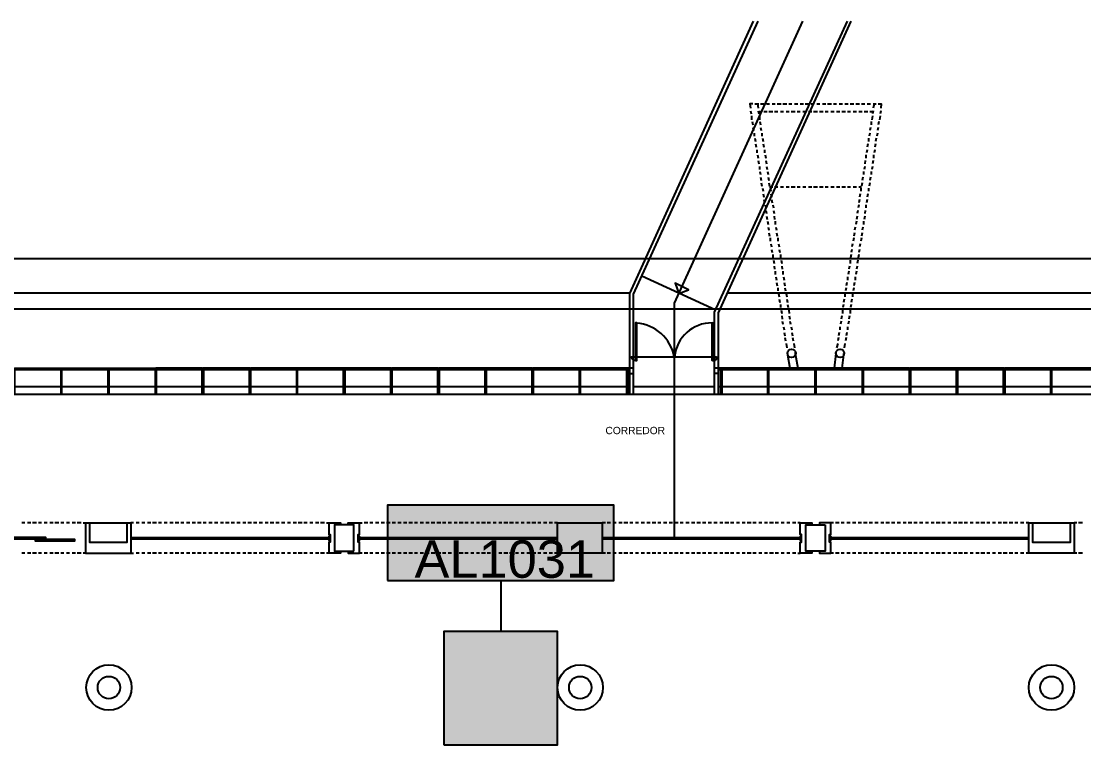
# Model space of a CAD drawing. Header units: inches. Extents: x 6 to 332, y 4 to 234.
# Drawn here: x 220.43 to 248.61, y 139.44 to 158.61 of the extents above; entities that cross this region are included whole.
import ezdxf

# ---------------------------------------------------------------- set-up
doc = ezdxf.new("R2010")
doc.units = ezdxf.units.IN
doc.header["$MEASUREMENT"] = 0
for name, color, linetype, true_color in [('PDF_BASE', 7, 'Continuous', 0x767676), ('PDF_COM_ALIMENTAÇÃO', 7, 'Continuous', 0xbe1e2d), ('PDF_Text', 7, 'Continuous', 0x767676)]:
    doc.layers.add(name, color=color, linetype=linetype, true_color=true_color)
doc.styles.add('PDF Arial', font='arial.ttf')

msp = doc.modelspace()

# ---------------------------------------------------------------- linework, layer by layer
at = {"layer": 'PDF_BASE', "lineweight": 25}
for points in [[(236.568, 148.719), (236.568, 151.394), (239.853, 158.608)], [(236.67, 148.719), (236.67, 151.377), (239.972, 158.608)], [(237.753, 144.909), (237.753, 151.14), (241.157, 158.608)], [(238.82, 148.719), (238.82, 150.903), (242.342, 158.608)], [(238.922, 148.719), (238.922, 150.886), (242.444, 158.608)], [(239.836, 156.423), (239.752, 156.423), (239.768, 156.305)], [(239.887, 156.423), (239.989, 156.423)], [(239.955, 156.423), (239.972, 156.305)], [(240.039, 156.423), (240.124, 156.423)], [(240.192, 156.423), (240.276, 156.423)], [(240.344, 156.423), (240.429, 156.423)], [(240.48, 156.423), (240.581, 156.423)], [(240.632, 156.423), (240.734, 156.423)], [(240.784, 156.423), (240.869, 156.423)], [(240.937, 156.423), (241.022, 156.423)], [(241.089, 156.423), (241.174, 156.423)], [(241.225, 156.423), (241.326, 156.423)], [(241.377, 156.423), (241.462, 156.423)], [(241.53, 156.423), (241.614, 156.423)], [(241.682, 156.423), (241.767, 156.423)], [(241.817, 156.423), (241.919, 156.423)], [(241.97, 156.423), (242.054, 156.423)], [(242.122, 156.423), (242.207, 156.423)], [(242.275, 156.423), (242.359, 156.423)], [(242.41, 156.423), (242.512, 156.423)], [(242.562, 156.423), (242.664, 156.423)], [(242.715, 156.423), (242.8, 156.423)], [(242.867, 156.423), (242.952, 156.423)], [(243.054, 156.423), (243.02, 156.305)], [(243.02, 156.423), (243.104, 156.423)], [(243.155, 156.423), (243.24, 156.423), (243.223, 156.305)], [(239.768, 156.237), (239.785, 156.152)], [(239.802, 156.102), (239.802, 156)], [(239.972, 156.237), (239.989, 156.152)], [(239.989, 156.22), (240.056, 156.22)], [(240.006, 156.102), (240.006, 156)], [(240.124, 156.22), (240.209, 156.22)], [(240.26, 156.22), (240.361, 156.22)], [(240.412, 156.22), (240.497, 156.22)], [(240.564, 156.22), (240.649, 156.22)], [(240.717, 156.22), (240.801, 156.22)], [(240.852, 156.22), (240.954, 156.22)], [(241.005, 156.22), (241.089, 156.22)], [(241.157, 156.22), (241.242, 156.22)], [(241.309, 156.22), (241.394, 156.22)], [(241.445, 156.22), (241.546, 156.22)], [(241.597, 156.22), (241.699, 156.22)], [(241.75, 156.22), (241.834, 156.22)], [(241.902, 156.22), (241.987, 156.22)], [(242.054, 156.22), (242.139, 156.22)], [(242.19, 156.22), (242.292, 156.22)], [(242.342, 156.22), (242.427, 156.22)], [(242.495, 156.22), (242.579, 156.22)], [(242.647, 156.22), (242.732, 156.22)], [(242.783, 156.22), (242.884, 156.22)], [(242.935, 156.22), (243.02, 156.22)], [(243.003, 156.102), (242.986, 156)], [(243.02, 156.237), (243.003, 156.152)], [(243.206, 156.102), (243.189, 156)], [(243.223, 156.237), (243.206, 156.152)], [(239.819, 155.949), (239.836, 155.864)], [(239.836, 155.797), (239.853, 155.712)], [(240.022, 155.949), (240.039, 155.864)], [(240.039, 155.797), (240.056, 155.712)], [(242.952, 155.797), (242.935, 155.712)], [(242.969, 155.949), (242.969, 155.864)], [(243.155, 155.797), (243.138, 155.712)], [(243.172, 155.949), (243.155, 155.864)], [(239.87, 155.644), (239.87, 155.56)], [(240.073, 155.644), (240.073, 155.56)], [(242.935, 155.644), (242.918, 155.56)], [(243.138, 155.644), (243.121, 155.56)], [(239.887, 155.509), (239.904, 155.424)], [(239.904, 155.356), (239.921, 155.272)], [(240.09, 155.509), (240.107, 155.424)], [(240.107, 155.356), (240.124, 155.272)], [(242.884, 155.356), (242.867, 155.272)], [(242.901, 155.509), (242.901, 155.424)], [(243.087, 155.356), (243.07, 155.272)], [(243.104, 155.509), (243.087, 155.424)], [(239.938, 155.204), (239.938, 155.119)], [(239.955, 155.069), (239.972, 154.984)], [(240.141, 155.204), (240.141, 155.119)], [(240.158, 155.069), (240.175, 154.984)], [(242.833, 155.069), (242.833, 154.984)], [(242.867, 155.204), (242.85, 155.119)], [(243.037, 155.069), (243.037, 154.984)], [(243.07, 155.204), (243.054, 155.119)], [(239.972, 154.916), (239.989, 154.832)], [(240.006, 154.764), (240.006, 154.679)], [(240.175, 154.916), (240.192, 154.832)], [(240.192, 154.764), (240.209, 154.679)], [(242.8, 154.764), (242.783, 154.679)], [(242.816, 154.916), (242.8, 154.832)], [(243.003, 154.764), (242.986, 154.679)], [(243.02, 154.916), (243.003, 154.832)], [(240.022, 154.628), (240.039, 154.544)], [(240.039, 154.476), (240.056, 154.391)], [(240.226, 154.628), (240.243, 154.544)], [(240.243, 154.476), (240.26, 154.391)], [(242.749, 154.476), (242.732, 154.391)], [(242.766, 154.628), (242.766, 154.544)], [(242.952, 154.476), (242.935, 154.391)], [(242.969, 154.628), (242.969, 154.544)], [(240.056, 154.324), (240.073, 154.239)], [(240.09, 154.188), (240.107, 154.103)], [(240.26, 154.324), (240.276, 154.239)], [(240.276, 154.222), (240.361, 154.222)], [(240.293, 154.188), (240.31, 154.103)], [(240.412, 154.222), (240.497, 154.222)], [(240.564, 154.222), (240.649, 154.222)], [(240.717, 154.222), (240.801, 154.222)], [(240.852, 154.222), (240.954, 154.222)], [(241.005, 154.222), (241.089, 154.222)], [(241.157, 154.222), (241.242, 154.222)], [(241.309, 154.222), (241.394, 154.222)], [(241.445, 154.222), (241.546, 154.222)], [(241.597, 154.222), (241.699, 154.222)], [(241.75, 154.222), (241.834, 154.222)], [(241.902, 154.222), (241.987, 154.222)], [(242.054, 154.222), (242.139, 154.222)], [(242.19, 154.222), (242.292, 154.222)], [(242.342, 154.222), (242.427, 154.222)], [(242.495, 154.222), (242.579, 154.222)], [(242.647, 154.222), (242.715, 154.222)], [(242.698, 154.188), (242.698, 154.103)], [(242.732, 154.324), (242.715, 154.239)], [(242.901, 154.188), (242.901, 154.103)], [(242.935, 154.324), (242.918, 154.239)], [(240.107, 154.036), (240.124, 153.951)], [(240.124, 153.883), (240.141, 153.799)], [(240.31, 154.036), (240.327, 153.951)], [(240.327, 153.883), (240.344, 153.799)], [(242.664, 153.883), (242.647, 153.799)], [(242.681, 154.036), (242.664, 153.951)], [(242.867, 153.883), (242.85, 153.799)], [(242.884, 154.036), (242.867, 153.951)], [(240.158, 153.748), (240.175, 153.663)], [(240.175, 153.595), (240.192, 153.511)], [(240.361, 153.748), (240.378, 153.663)], [(240.378, 153.595), (240.395, 153.511)], [(242.613, 153.595), (242.596, 153.511)], [(242.647, 153.748), (242.63, 153.663)], [(242.816, 153.595), (242.8, 153.511)], [(242.833, 153.748), (242.833, 153.663)], [(240.192, 153.443), (240.209, 153.358)], [(240.226, 153.308), (240.243, 153.223)], [(240.395, 153.443), (240.412, 153.358)], [(240.429, 153.308), (240.429, 153.223)], [(242.579, 153.308), (242.562, 153.223)], [(242.596, 153.443), (242.579, 153.358)], [(242.766, 153.308), (242.766, 153.223)], [(242.8, 153.443), (242.783, 153.358)], [(240.243, 153.155), (240.26, 153.07)], [(240.26, 153.003), (240.276, 152.918)], [(240.446, 153.155), (240.463, 153.07)], [(240.463, 153.003), (240.48, 152.918)], [(242.529, 153.003), (242.512, 152.918)], [(242.546, 153.155), (242.529, 153.07)], [(242.732, 153.003), (242.715, 152.918)], [(242.749, 153.155), (242.732, 153.07)], [(240.293, 152.867), (240.293, 152.783)], [(240.31, 152.715), (240.327, 152.63)], [(240.497, 152.867), (240.497, 152.783)], [(240.514, 152.715), (240.53, 152.63)], [(242.478, 152.715), (242.461, 152.63)], [(242.512, 152.867), (242.495, 152.783)], [(242.681, 152.715), (242.664, 152.63)], [(242.715, 152.867), (242.698, 152.783)], [(240.327, 152.562), (240.344, 152.478)], [(240.361, 152.427), (240.361, 152.342)], [(240.53, 152.562), (240.547, 152.478)], [(240.564, 152.427), (240.564, 152.342)], [(242.444, 152.427), (242.427, 152.342)], [(242.461, 152.562), (242.444, 152.478)], [(242.647, 152.427), (242.63, 152.342)], [(242.664, 152.562), (242.647, 152.478)], [(29.204, 152.325), (104.015, 152.325), (166.499, 152.325), (228.999, 152.325), (303.793, 152.325)], [(240.378, 152.275), (240.395, 152.19)], [(240.581, 152.275), (240.598, 152.19)], [(242.41, 152.275), (242.41, 152.19)], [(242.613, 152.275), (242.596, 152.19)], [(238.854, 150.954), (236.89, 151.851)], [(240.395, 152.122), (240.412, 152.038)], [(240.429, 151.987), (240.429, 151.902)], [(240.598, 152.122), (240.615, 152.038)], [(240.632, 151.987), (240.632, 151.902)], [(242.376, 151.987), (242.359, 151.902)], [(242.393, 152.122), (242.376, 152.038)], [(242.579, 151.987), (242.562, 151.902)], [(242.596, 152.122), (242.579, 152.038)], [(240.446, 151.834), (240.463, 151.75)], [(240.463, 151.682), (240.48, 151.597)], [(240.649, 151.834), (240.666, 151.75)], [(240.666, 151.682), (240.683, 151.597)], [(242.325, 151.682), (242.308, 151.597)], [(242.342, 151.834), (242.342, 151.75)], [(242.529, 151.682), (242.512, 151.597)], [(242.546, 151.834), (242.546, 151.75)], [(212.675, 151.411), (228.999, 151.411), (236.568, 151.411)], [(239.176, 151.411), (275.311, 151.411)], [(240.497, 151.546), (240.497, 151.462)], [(240.514, 151.394), (240.53, 151.309)], [(240.683, 151.546), (240.7, 151.462)], [(240.717, 151.394), (240.734, 151.309)], [(242.275, 151.394), (242.275, 151.309)], [(242.308, 151.546), (242.292, 151.462)], [(242.478, 151.394), (242.478, 151.309)], [(242.512, 151.546), (242.495, 151.462)], [(240.53, 151.242), (240.547, 151.157)], [(240.564, 151.106), (240.564, 151.022)], [(240.734, 151.242), (240.751, 151.157)], [(240.751, 151.106), (240.768, 151.022)], [(242.241, 151.106), (242.224, 151.022)], [(242.258, 151.242), (242.241, 151.157)], [(242.444, 151.106), (242.427, 151.022)], [(242.461, 151.242), (242.444, 151.157)], [(104.015, 150.988), (166.499, 150.988), (228.999, 150.988), (303.793, 150.988)], [(240.581, 150.954), (240.598, 150.869)], [(240.598, 150.801), (240.615, 150.717)], [(240.784, 150.954), (240.801, 150.869)], [(240.801, 150.801), (240.818, 150.717)], [(242.19, 150.801), (242.173, 150.717)], [(242.207, 150.954), (242.207, 150.869)], [(242.393, 150.801), (242.376, 150.717)], [(242.41, 150.954), (242.41, 150.869)], [(240.615, 150.666), (240.632, 150.581)], [(240.649, 150.514), (240.666, 150.429)], [(240.818, 150.666), (240.835, 150.581)], [(240.852, 150.514), (240.869, 150.429)], [(242.139, 150.514), (242.139, 150.429)], [(242.173, 150.666), (242.156, 150.581)], [(242.342, 150.514), (242.342, 150.429)], [(242.376, 150.666), (242.359, 150.581)], [(240.666, 150.361), (240.683, 150.277)], [(240.683, 150.226), (240.7, 150.141)], [(240.869, 150.361), (240.886, 150.277)], [(240.886, 150.226), (240.903, 150.141)], [(242.105, 150.226), (242.088, 150.141)], [(242.122, 150.361), (242.105, 150.277)], [(242.308, 150.226), (242.292, 150.141)], [(242.325, 150.361), (242.308, 150.277)], [(240.717, 150.073), (240.734, 149.955)], [(240.92, 150.073), (240.937, 149.955)], [(242.088, 150.073), (242.054, 149.955)], [(242.275, 150.073), (242.258, 149.955)], [(236.754, 149.718), (238.752, 149.718)], [(238.786, 149.718), (238.871, 149.718)], [(240.751, 149.802), (240.751, 149.769), (240.818, 149.413)], [(240.954, 149.836), (240.954, 149.802), (241.022, 149.413)], [(242.038, 149.836), (242.038, 149.802), (241.987, 149.413)], [(242.241, 149.802), (242.241, 149.769), (242.19, 149.413)], [(212.675, 149.379), (229.016, 149.379), (229.016, 148.719), (166.482, 148.719), (166.482, 149.379), (175.321, 149.379)], [(220.261, 148.719), (220.261, 149.379), (220.261, 149.413), (221.498, 149.413), (221.498, 149.379), (221.498, 149.413), (222.751, 149.413), (222.751, 149.379), (222.751, 149.413), (223.987, 149.413), (223.987, 149.379), (223.987, 148.719)], [(221.481, 149.379), (221.481, 148.719)], [(221.514, 148.719), (221.514, 149.379)], [(222.734, 149.379), (222.734, 148.719)], [(222.768, 148.719), (222.768, 149.379)], [(225.24, 149.379), (225.24, 149.413), (224.004, 149.413), (224.004, 149.379)], [(224.021, 148.719), (224.021, 149.379)], [(225.223, 149.379), (225.223, 148.719)], [(226.493, 149.379), (226.493, 149.413), (225.257, 149.413), (225.257, 149.379)], [(225.274, 148.719), (225.274, 149.379)], [(226.476, 149.379), (226.476, 148.719)], [(230.235, 148.719), (230.235, 149.379), (230.235, 149.413), (228.999, 149.413), (228.999, 149.379), (228.999, 149.413), (227.746, 149.413), (227.746, 149.379), (227.746, 149.413), (226.51, 149.413), (226.51, 149.379), (226.51, 148.719)], [(227.729, 149.379), (227.729, 148.719)], [(227.763, 148.719), (227.763, 149.379)], [(303.793, 148.719), (228.982, 148.719), (228.982, 149.379), (236.568, 149.379)], [(228.982, 148.719), (228.982, 149.379)], [(231.488, 149.379), (231.488, 149.413), (230.252, 149.413), (230.252, 149.379)], [(230.269, 148.719), (230.269, 149.379)], [(231.471, 149.379), (231.471, 148.719)], [(232.741, 149.379), (232.741, 149.413), (231.505, 149.413), (231.505, 149.379)], [(231.522, 148.719), (231.522, 149.379)], [(232.724, 149.379), (232.724, 148.719)], [(233.994, 149.379), (233.994, 149.413), (232.758, 149.413), (232.758, 149.379)], [(232.775, 148.719), (232.775, 149.379)], [(233.977, 149.379), (233.977, 148.719)], [(236.67, 149.413), (235.247, 149.413), (235.247, 149.379), (235.247, 149.413), (234.011, 149.413), (234.011, 149.379), (234.011, 148.719)], [(235.23, 149.379), (235.23, 148.719)], [(235.264, 148.719), (235.264, 149.379)], [(236.483, 149.379), (236.483, 148.719)], [(236.5, 149.379), (236.5, 149.413), (236.5, 149.379)], [(236.517, 148.719), (236.517, 149.379)], [(238.99, 149.379), (238.99, 149.413), (238.82, 149.413)], [(238.922, 149.379), (275.311, 149.379)], [(238.973, 149.379), (238.973, 148.719)], [(243.985, 148.719), (243.985, 149.379), (243.985, 149.413), (242.749, 149.413), (242.749, 149.379), (242.749, 149.413), (241.496, 149.413), (241.496, 149.379), (241.496, 149.413), (239.006, 149.413), (239.006, 149.379)], [(239.023, 148.719), (239.023, 149.379)], [(240.226, 149.379), (240.226, 148.719)], [(240.26, 148.719), (240.26, 149.379)], [(241.479, 149.379), (241.479, 148.719)], [(241.513, 148.719), (241.513, 149.379)], [(242.732, 149.379), (242.732, 148.719)], [(242.766, 148.719), (242.766, 149.379)], [(245.238, 149.379), (245.238, 149.413), (244.002, 149.413), (244.002, 149.379)], [(244.019, 148.719), (244.019, 149.379)], [(245.221, 149.379), (245.221, 148.719)], [(246.491, 149.379), (246.491, 149.413), (245.255, 149.413), (245.255, 149.379)], [(245.272, 148.719), (245.272, 149.379)], [(246.474, 149.379), (246.474, 148.719)], [(248.997, 149.379), (248.997, 149.413), (246.508, 149.413), (246.508, 149.379)], [(246.525, 148.719), (246.525, 149.379)], [(247.727, 149.379), (247.727, 148.719)], [(247.761, 148.719), (247.761, 149.379)], [(221.514, 149.277), (221.481, 149.277)], [(222.768, 149.277), (222.734, 149.277)], [(224.021, 149.277), (223.987, 149.277)], [(225.274, 149.277), (225.223, 149.277)], [(226.51, 149.277), (226.476, 149.277)], [(227.763, 149.277), (227.729, 149.277)], [(230.269, 149.277), (230.235, 149.277)], [(231.522, 149.277), (231.471, 149.277)], [(232.775, 149.277), (232.724, 149.277)], [(234.011, 149.277), (233.977, 149.277)], [(235.264, 149.277), (235.23, 149.277)], [(236.517, 149.277), (236.483, 149.277)], [(236.568, 149.277), (236.67, 149.277)], [(238.922, 149.277), (238.82, 149.277)], [(239.023, 149.277), (238.973, 149.277)], [(240.26, 149.277), (240.226, 149.277)], [(241.513, 149.277), (241.479, 149.277)], [(242.766, 149.277), (242.732, 149.277)], [(244.019, 149.277), (243.985, 149.277)], [(245.272, 149.277), (245.221, 149.277)], [(246.525, 149.277), (246.474, 149.277)], [(247.761, 149.277), (247.727, 149.277)], [(221.481, 148.922), (220.261, 148.922)], [(222.734, 148.922), (221.514, 148.922)], [(223.987, 148.922), (222.768, 148.922)], [(225.223, 148.922), (224.021, 148.922)], [(226.476, 148.922), (225.274, 148.922)], [(227.729, 148.922), (226.51, 148.922)], [(228.982, 148.922), (227.763, 148.922)], [(230.235, 148.922), (229.016, 148.922)], [(231.471, 148.922), (230.269, 148.922)], [(232.724, 148.922), (231.522, 148.922)], [(233.977, 148.922), (232.775, 148.922)], [(235.23, 148.922), (234.011, 148.922)], [(236.483, 148.922), (235.264, 148.922)], [(236.568, 148.922), (236.517, 148.922)], [(238.82, 148.922), (236.67, 148.922)], [(238.973, 148.922), (238.922, 148.922)], [(240.226, 148.922), (239.023, 148.922)], [(241.479, 148.922), (240.26, 148.922)], [(242.732, 148.922), (241.513, 148.922)], [(243.985, 148.922), (242.766, 148.922)], [(245.221, 148.922), (244.019, 148.922)], [(246.474, 148.922), (245.272, 148.922)], [(247.727, 148.922), (246.525, 148.922)], [(248.98, 148.922), (247.761, 148.922)], [(220.532, 145.315), (220.448, 145.315)], [(220.685, 145.315), (220.6, 145.315)], [(220.837, 145.315), (220.736, 145.315)], [(220.973, 145.315), (220.888, 145.315)], [(221.125, 145.315), (221.04, 145.315)], [(221.277, 145.315), (221.193, 145.315)], [(221.43, 145.315), (221.328, 145.315)], [(221.565, 145.315), (221.481, 145.315)], [(221.718, 145.315), (221.633, 145.315)], [(221.87, 145.315), (221.785, 145.315)], [(222.022, 145.315), (221.921, 145.315)], [(222.073, 145.315), (222.141, 145.315), (222.141, 144.519), (223.343, 144.519), (223.411, 144.519)], [(222.141, 145.315), (223.343, 145.315), (223.343, 144.519)], [(222.243, 145.315), (222.243, 144.807), (223.242, 144.807), (223.242, 145.315)], [(223.411, 145.315), (223.343, 145.315)], [(223.563, 145.315), (223.479, 145.315)], [(223.716, 145.315), (223.631, 145.315)], [(223.868, 145.315), (223.784, 145.315)], [(224.021, 145.315), (223.919, 145.315)], [(224.156, 145.315), (224.071, 145.315)], [(224.308, 145.315), (224.224, 145.315)], [(224.461, 145.315), (224.376, 145.315)], [(224.613, 145.315), (224.512, 145.315)], [(224.749, 145.315), (224.664, 145.315)], [(224.901, 145.315), (224.816, 145.315)], [(225.054, 145.315), (224.969, 145.315)], [(225.206, 145.315), (225.104, 145.315)], [(225.341, 145.315), (225.257, 145.315)], [(225.494, 145.315), (225.409, 145.315)], [(225.646, 145.315), (225.562, 145.315)], [(225.799, 145.315), (225.714, 145.315)], [(225.951, 145.315), (225.849, 145.315)], [(226.086, 145.315), (226.002, 145.315)], [(226.239, 145.315), (226.154, 145.315)], [(226.391, 145.315), (226.307, 145.315)], [(226.544, 145.315), (226.442, 145.315)], [(226.679, 145.315), (226.594, 145.315)], [(226.832, 145.315), (226.747, 145.315)], [(226.984, 145.315), (226.899, 145.315)], [(227.136, 145.315), (227.035, 145.315)], [(227.272, 145.315), (227.187, 145.315)], [(227.424, 145.315), (227.339, 145.315)], [(227.577, 145.315), (227.492, 145.315)], [(227.729, 145.315), (227.644, 145.315)], [(227.881, 145.315), (227.78, 145.315)], [(228.017, 145.315), (227.932, 145.315)], [(228.169, 145.315), (228.085, 145.315)], [(228.322, 145.315), (228.237, 145.315)], [(228.474, 145.315), (228.372, 145.315)], [(228.525, 145.315), (228.593, 145.315), (228.593, 145.01), (228.626, 145.01), (228.626, 144.807), (228.593, 144.807), (228.593, 144.519), (228.525, 144.519)], [(228.593, 145.315), (228.897, 145.315), (228.897, 145.264)], [(229.101, 145.264), (229.101, 145.315), (229.405, 145.315)], [(229.473, 144.519), (229.405, 144.519), (229.405, 144.807), (229.371, 144.807), (229.371, 145.01), (229.405, 145.01), (229.405, 145.315), (229.473, 145.315)], [(229.625, 145.315), (229.524, 145.315)], [(229.761, 145.315), (229.676, 145.315)], [(229.913, 145.315), (229.829, 145.315)], [(230.066, 145.315), (229.981, 145.315)], [(230.218, 145.315), (230.117, 145.315)], [(230.354, 145.315), (230.269, 145.315)], [(230.506, 145.315), (230.421, 145.315)], [(230.658, 145.315), (230.574, 145.315)], [(230.811, 145.315), (230.709, 145.315)], [(230.946, 145.315), (230.862, 145.315)], [(231.099, 145.315), (231.014, 145.315)], [(231.251, 145.315), (231.166, 145.315)], [(231.403, 145.315), (231.302, 145.315)], [(231.556, 145.315), (231.454, 145.315)], [(231.691, 145.315), (231.607, 145.315)], [(231.844, 145.315), (231.759, 145.315)], [(231.996, 145.315), (231.911, 145.315)], [(232.149, 145.315), (232.047, 145.315)], [(232.284, 145.315), (232.199, 145.315)], [(232.436, 145.315), (232.352, 145.315)], [(232.589, 145.315), (232.504, 145.315)], [(232.741, 145.315), (232.64, 145.315)], [(232.877, 145.315), (232.792, 145.315)], [(233.029, 145.315), (232.944, 145.315)], [(233.181, 145.315), (233.097, 145.315)], [(233.334, 145.315), (233.232, 145.315)], [(233.486, 145.315), (233.385, 145.315)], [(233.622, 145.315), (233.537, 145.315)], [(233.774, 145.315), (233.689, 145.315)], [(233.927, 145.315), (233.842, 145.315)], [(234.079, 145.315), (233.977, 145.315)], [(234.214, 145.315), (234.13, 145.315)], [(234.367, 145.315), (234.282, 145.315)], [(234.519, 145.315), (234.435, 145.315)], [(235.925, 145.315), (235.84, 145.315), (235.84, 144.519), (234.655, 144.519), (234.57, 144.519)], [(234.655, 144.519), (234.655, 145.315), (234.57, 145.315)], [(234.655, 145.315), (235.84, 145.315)], [(236.06, 145.315), (235.975, 145.315)], [(236.212, 145.315), (236.128, 145.315)], [(236.365, 145.315), (236.28, 145.315)], [(236.517, 145.315), (236.416, 145.315)], [(236.653, 145.315), (236.568, 145.315)], [(236.805, 145.315), (236.72, 145.315)], [(236.958, 145.315), (236.873, 145.315)], [(237.11, 145.315), (237.025, 145.315)], [(237.262, 145.315), (237.161, 145.315)], [(237.398, 145.315), (237.313, 145.315)], [(237.55, 145.315), (237.466, 145.315)], [(237.703, 145.315), (237.618, 145.315)], [(237.855, 145.315), (237.753, 145.315)], [(237.99, 145.315), (237.906, 145.315)], [(238.143, 145.315), (238.058, 145.315)], [(238.295, 145.315), (238.211, 145.315)], [(238.448, 145.315), (238.346, 145.315)], [(238.583, 145.315), (238.498, 145.315)], [(238.736, 145.315), (238.651, 145.315)], [(238.888, 145.315), (238.803, 145.315)], [(239.04, 145.315), (238.956, 145.315)], [(239.193, 145.315), (239.091, 145.315)], [(239.328, 145.315), (239.244, 145.315)], [(239.481, 145.315), (239.396, 145.315)], [(239.633, 145.315), (239.548, 145.315)], [(239.785, 145.315), (239.684, 145.315)], [(239.921, 145.315), (239.836, 145.315)], [(240.073, 145.315), (239.989, 145.315)], [(240.226, 145.315), (240.141, 145.315)], [(240.378, 145.315), (240.276, 145.315)], [(240.514, 145.315), (240.429, 145.315)], [(240.666, 145.315), (240.581, 145.315)], [(240.818, 145.315), (240.734, 145.315)], [(240.971, 145.315), (240.886, 145.315)], [(241.022, 144.519), (241.089, 144.519), (241.089, 144.807), (241.123, 144.807), (241.123, 145.01), (241.089, 145.01), (241.089, 145.315), (241.022, 145.315)], [(241.089, 145.315), (241.394, 145.315), (241.394, 145.264)], [(241.97, 145.315), (241.902, 145.315), (241.597, 145.315), (241.597, 145.264)], [(241.97, 144.519), (241.902, 144.519), (241.902, 144.807), (241.868, 144.807), (241.868, 145.01), (241.902, 145.01), (241.902, 145.315)], [(242.122, 145.315), (242.021, 145.315)], [(242.258, 145.315), (242.173, 145.315)], [(242.41, 145.315), (242.325, 145.315)], [(242.562, 145.315), (242.478, 145.315)], [(242.715, 145.315), (242.63, 145.315)], [(242.867, 145.315), (242.766, 145.315)], [(243.003, 145.315), (242.918, 145.315)], [(243.155, 145.315), (243.07, 145.315)], [(243.308, 145.315), (243.223, 145.315)], [(243.46, 145.315), (243.358, 145.315)], [(243.595, 145.315), (243.511, 145.315)], [(243.748, 145.315), (243.663, 145.315)], [(243.9, 145.315), (243.816, 145.315)], [(244.053, 145.315), (243.951, 145.315)], [(244.188, 145.315), (244.103, 145.315)], [(244.34, 145.315), (244.256, 145.315)], [(244.493, 145.315), (244.408, 145.315)], [(244.645, 145.315), (244.561, 145.315)], [(244.798, 145.315), (244.696, 145.315)], [(244.933, 145.315), (244.848, 145.315)], [(245.085, 145.315), (245.001, 145.315)], [(245.238, 145.315), (245.153, 145.315)], [(245.39, 145.315), (245.289, 145.315)], [(245.526, 145.315), (245.441, 145.315)], [(245.678, 145.315), (245.593, 145.315)], [(245.831, 145.315), (245.746, 145.315)], [(245.983, 145.315), (245.881, 145.315)], [(246.118, 145.315), (246.034, 145.315)], [(246.271, 145.315), (246.186, 145.315)], [(246.423, 145.315), (246.339, 145.315)], [(246.576, 145.315), (246.474, 145.315)], [(246.728, 145.315), (246.626, 145.315)], [(246.863, 145.315), (246.779, 145.315)], [(247.016, 145.315), (246.931, 145.315)], [(248.421, 145.315), (248.354, 145.315), (248.354, 144.519), (247.151, 144.519), (247.084, 144.519)], [(247.151, 144.519), (247.151, 145.315), (247.084, 145.315)], [(247.151, 145.315), (248.354, 145.315)], [(247.253, 145.315), (247.253, 144.807), (248.252, 144.807), (248.252, 145.315)], [(248.574, 145.315), (248.472, 145.315)], [(216.892, 144.892), (221.091, 144.892), (221.091, 144.926), (216.892, 144.926)], [(223.343, 144.926), (228.593, 144.926)], [(223.343, 144.892), (228.593, 144.892)], [(224.41, 144.926), (224.41, 144.892)], [(225.46, 144.926), (225.46, 144.892)], [(226.51, 144.926), (226.51, 144.892)], [(227.577, 144.926), (227.577, 144.892)], [(228.626, 144.959), (228.593, 144.959), (228.593, 144.858), (228.626, 144.858)], [(229.371, 144.959), (229.405, 144.959), (229.405, 144.858), (229.371, 144.858)], [(229.405, 144.926), (234.655, 144.926)], [(229.405, 144.892), (234.655, 144.892)], [(230.421, 144.926), (230.421, 144.892)], [(231.471, 144.926), (231.471, 144.892)], [(232.538, 144.926), (232.538, 144.892)], [(233.588, 144.926), (233.588, 144.892)], [(235.84, 144.926), (241.089, 144.926)], [(235.84, 144.892), (241.089, 144.892)], [(236.907, 144.926), (236.907, 144.892)], [(237.957, 144.926), (237.957, 144.892)], [(239.023, 144.926), (239.023, 144.892)], [(240.073, 144.926), (240.073, 144.892)], [(241.123, 144.959), (241.089, 144.959), (241.089, 144.858), (241.123, 144.858)], [(241.868, 144.959), (241.902, 144.959), (241.902, 144.858), (241.868, 144.858)], [(241.902, 144.926), (247.151, 144.926)], [(241.902, 144.892), (247.151, 144.892)], [(242.918, 144.926), (242.918, 144.892)], [(243.985, 144.926), (243.985, 144.892)], [(245.035, 144.926), (245.035, 144.892)], [(246.085, 144.926), (246.085, 144.892)], [(228.897, 144.57), (228.897, 144.519), (228.593, 144.519)], [(229.101, 144.57), (229.101, 144.519), (229.405, 144.519)], [(241.394, 144.57), (241.394, 144.519), (241.089, 144.519)], [(241.597, 144.57), (241.597, 144.519), (241.902, 144.519)], [(220.532, 144.519), (220.448, 144.519)], [(220.685, 144.519), (220.6, 144.519)], [(220.837, 144.519), (220.736, 144.519)], [(220.973, 144.519), (220.888, 144.519)], [(221.125, 144.519), (221.04, 144.519)], [(221.277, 144.519), (221.193, 144.519)], [(221.43, 144.519), (221.328, 144.519)], [(221.565, 144.519), (221.481, 144.519)], [(221.718, 144.519), (221.633, 144.519)], [(221.87, 144.519), (221.785, 144.519)], [(222.022, 144.519), (221.921, 144.519)], [(222.141, 144.519), (222.073, 144.519)], [(223.563, 144.519), (223.479, 144.519)], [(223.716, 144.519), (223.631, 144.519)], [(223.868, 144.519), (223.784, 144.519)], [(224.021, 144.519), (223.919, 144.519)], [(224.156, 144.519), (224.071, 144.519)], [(224.308, 144.519), (224.224, 144.519)], [(224.461, 144.519), (224.376, 144.519)], [(224.613, 144.519), (224.512, 144.519)], [(224.749, 144.519), (224.664, 144.519)], [(224.901, 144.519), (224.816, 144.519)], [(225.054, 144.519), (224.969, 144.519)], [(225.206, 144.519), (225.104, 144.519)], [(225.341, 144.519), (225.257, 144.519)], [(225.494, 144.519), (225.409, 144.519)], [(225.646, 144.519), (225.562, 144.519)], [(225.799, 144.519), (225.714, 144.519)], [(225.951, 144.519), (225.849, 144.519)], [(226.086, 144.519), (226.002, 144.519)], [(226.239, 144.519), (226.154, 144.519)], [(226.391, 144.519), (226.307, 144.519)], [(226.544, 144.519), (226.442, 144.519)], [(226.679, 144.519), (226.594, 144.519)], [(226.832, 144.519), (226.747, 144.519)], [(226.984, 144.519), (226.899, 144.519)], [(227.136, 144.519), (227.035, 144.519)], [(227.272, 144.519), (227.187, 144.519)], [(227.424, 144.519), (227.339, 144.519)], [(227.577, 144.519), (227.492, 144.519)], [(227.729, 144.519), (227.644, 144.519)], [(227.881, 144.519), (227.78, 144.519)], [(228.017, 144.519), (227.932, 144.519)], [(228.169, 144.519), (228.085, 144.519)], [(228.322, 144.519), (228.237, 144.519)], [(228.474, 144.519), (228.372, 144.519)], [(229.625, 144.519), (229.524, 144.519)], [(229.761, 144.519), (229.676, 144.519)], [(229.913, 144.519), (229.829, 144.519)], [(230.066, 144.519), (229.981, 144.519)], [(230.218, 144.519), (230.117, 144.519)], [(230.354, 144.519), (230.269, 144.519)], [(230.506, 144.519), (230.421, 144.519)], [(230.658, 144.519), (230.574, 144.519)], [(230.811, 144.519), (230.709, 144.519)], [(230.946, 144.519), (230.862, 144.519)], [(231.099, 144.519), (231.014, 144.519)], [(231.251, 144.519), (231.166, 144.519)], [(231.403, 144.519), (231.302, 144.519)], [(231.556, 144.519), (231.454, 144.519)], [(231.691, 144.519), (231.607, 144.519)], [(231.844, 144.519), (231.759, 144.519)], [(231.996, 144.519), (231.911, 144.519)], [(232.149, 144.519), (232.047, 144.519)], [(232.284, 144.519), (232.199, 144.519)], [(232.436, 144.519), (232.352, 144.519)], [(232.589, 144.519), (232.504, 144.519)], [(232.741, 144.519), (232.64, 144.519)], [(232.877, 144.519), (232.792, 144.519)], [(233.029, 144.519), (232.944, 144.519)], [(233.181, 144.519), (233.097, 144.519)], [(233.334, 144.519), (233.232, 144.519)], [(233.486, 144.519), (233.385, 144.519)], [(233.622, 144.519), (233.537, 144.519)], [(233.774, 144.519), (233.689, 144.519)], [(233.927, 144.519), (233.842, 144.519)], [(234.079, 144.519), (233.977, 144.519)], [(234.214, 144.519), (234.13, 144.519)], [(234.367, 144.519), (234.282, 144.519)], [(234.519, 144.519), (234.435, 144.519)], [(235.925, 144.519), (235.84, 144.519)], [(236.06, 144.519), (235.975, 144.519)], [(236.212, 144.519), (236.128, 144.519)], [(236.365, 144.519), (236.28, 144.519)], [(236.517, 144.519), (236.416, 144.519)], [(236.653, 144.519), (236.568, 144.519)], [(236.805, 144.519), (236.72, 144.519)], [(236.958, 144.519), (236.873, 144.519)], [(237.11, 144.519), (237.025, 144.519)], [(237.262, 144.519), (237.161, 144.519)], [(237.398, 144.519), (237.313, 144.519)], [(237.55, 144.519), (237.466, 144.519)], [(237.703, 144.519), (237.618, 144.519)], [(237.855, 144.519), (237.753, 144.519)], [(237.99, 144.519), (237.906, 144.519)], [(238.143, 144.519), (238.058, 144.519)], [(238.295, 144.519), (238.211, 144.519)], [(238.448, 144.519), (238.346, 144.519)], [(238.583, 144.519), (238.498, 144.519)], [(238.736, 144.519), (238.651, 144.519)], [(238.888, 144.519), (238.803, 144.519)], [(239.04, 144.519), (238.956, 144.519)], [(239.193, 144.519), (239.091, 144.519)], [(239.328, 144.519), (239.244, 144.519)], [(239.481, 144.519), (239.396, 144.519)], [(239.633, 144.519), (239.548, 144.519)], [(239.785, 144.519), (239.684, 144.519)], [(239.921, 144.519), (239.836, 144.519)], [(240.073, 144.519), (239.989, 144.519)], [(240.226, 144.519), (240.141, 144.519)], [(240.378, 144.519), (240.276, 144.519)], [(240.514, 144.519), (240.429, 144.519)], [(240.666, 144.519), (240.581, 144.519)], [(240.818, 144.519), (240.734, 144.519)], [(240.971, 144.519), (240.886, 144.519)], [(242.122, 144.519), (242.021, 144.519)], [(242.258, 144.519), (242.173, 144.519)], [(242.41, 144.519), (242.325, 144.519)], [(242.562, 144.519), (242.478, 144.519)], [(242.715, 144.519), (242.63, 144.519)], [(242.867, 144.519), (242.766, 144.519)], [(243.003, 144.519), (242.918, 144.519)], [(243.155, 144.519), (243.07, 144.519)], [(243.308, 144.519), (243.223, 144.519)], [(243.46, 144.519), (243.358, 144.519)], [(243.595, 144.519), (243.511, 144.519)], [(243.748, 144.519), (243.663, 144.519)], [(243.9, 144.519), (243.816, 144.519)], [(244.053, 144.519), (243.951, 144.519)], [(244.188, 144.519), (244.103, 144.519)], [(244.34, 144.519), (244.256, 144.519)], [(244.493, 144.519), (244.408, 144.519)], [(244.645, 144.519), (244.561, 144.519)], [(244.798, 144.519), (244.696, 144.519)], [(244.933, 144.519), (244.848, 144.519)], [(245.085, 144.519), (245.001, 144.519)], [(245.238, 144.519), (245.153, 144.519)], [(245.39, 144.519), (245.289, 144.519)], [(245.526, 144.519), (245.441, 144.519)], [(245.678, 144.519), (245.593, 144.519)], [(245.831, 144.519), (245.746, 144.519)], [(245.983, 144.519), (245.881, 144.519)], [(246.118, 144.519), (246.034, 144.519)], [(246.271, 144.519), (246.186, 144.519)], [(246.423, 144.519), (246.339, 144.519)], [(246.576, 144.519), (246.474, 144.519)], [(246.728, 144.519), (246.626, 144.519)], [(246.863, 144.519), (246.779, 144.519)], [(247.016, 144.519), (246.931, 144.519)], [(248.421, 144.519), (248.354, 144.519)], [(248.574, 144.519), (248.472, 144.519)]]:
    msp.add_lwpolyline(points, dxfattribs=at)
for points in [[(237.872, 151.394), (238.126, 151.496), (237.77, 151.665)], [(236.72, 149.616), (236.754, 149.616), (236.754, 150.615), (236.72, 150.615)], [(238.786, 149.616), (238.752, 149.616), (238.752, 150.615), (238.786, 150.615)], [(247.744, 149.413), (247.744, 149.379)], [(228.982, 149.277), (229.016, 149.277)], [(229.253, 144.57), (229.253, 145.264), (228.999, 145.264), (228.745, 145.264), (228.745, 144.57), (228.999, 144.57)], [(241.75, 145.264), (241.75, 144.57), (241.242, 144.57), (241.242, 145.264)], [(220.803, 144.875), (220.803, 144.841), (221.853, 144.841), (221.853, 144.875)]]:
    msp.add_lwpolyline(points, close=True, dxfattribs=at)
msp.add_lwpolyline([(236.742, 149.617, -0.441694), (236.619, 149.718), (236.72, 149.718)], format="xyb", dxfattribs=at)
for centre, radius in [((240.861, 149.811), 0.11), ((242.148, 149.811), 0.11), ((222.759, 140.955), 0.601), ((235.256, 140.955), 0.601), ((247.752, 140.955), 0.601), ((222.759, 140.955), 0.296), ((235.256, 140.955), 0.296), ((247.752, 140.955), 0.296)]:
    msp.add_circle(centre, radius, dxfattribs=at)
for centre, radius, start, end in [((236.661, 149.506), 1.109, 10.9424, 85.2649), ((238.744, 149.625), 0.991, 89.3463, 174.4629), ((238.778, 149.726), 0.11, 263.0401, 358.363)]:
    msp.add_arc(centre, radius, start, end, dxfattribs=at)
at = {"layer": 'PDF_COM_ALIMENTAÇÃO', "color": 1, "lineweight": 25}
msp.add_lwpolyline([(230.15, 143.791), (236.145, 143.791), (236.145, 145.789), (230.15, 145.789)], close=True, dxfattribs=at)
msp.add_lwpolyline([(233.148, 143.791), (233.148, 142.436)], dxfattribs=at)
at = {"layer": 'PDF_COM_ALIMENTAÇÃO', "color": 7, "lineweight": 25}
msp.add_lwpolyline([(231.641, 139.439), (234.655, 139.439), (234.655, 142.436), (231.641, 142.436)], close=True, dxfattribs=at)
at = {"layer": 'PDF_COM_ALIMENTAÇÃO', "color": 254, "true_color": 0xdcdcdc, "transparency": 33554559}
for points in [[(230.15, 143.791), (236.145, 143.791), (230.15, 145.789)], [(236.145, 143.791), (230.15, 145.789), (236.145, 145.789)]]:
    msp.add_solid(points, dxfattribs=at)
at = {"layer": 'PDF_COM_ALIMENTAÇÃO', "transparency": 33554559}
for points in [[(231.641, 139.439), (234.655, 139.439), (231.641, 142.436)], [(234.655, 139.439), (231.641, 142.436), (234.655, 142.436)]]:
    msp.add_solid(points, dxfattribs=at)

# ---------------------------------------------------------------- texts
at = {"layer": 'PDF_Text', "insert": (235.925, 147.665), "char_height": 0.1939, "attachment_point": 7, "style": 'PDF Arial'}
msp.add_mtext('CORREDOR', dxfattribs=at)
at = {"layer": 'PDF_Text', "color": 1, "insert": (230.862, 143.848), "char_height": 0.9939, "attachment_point": 7, "style": 'PDF Arial'}
msp.add_mtext('AL1031', dxfattribs=at)

doc.saveas('drawing.dxf')
